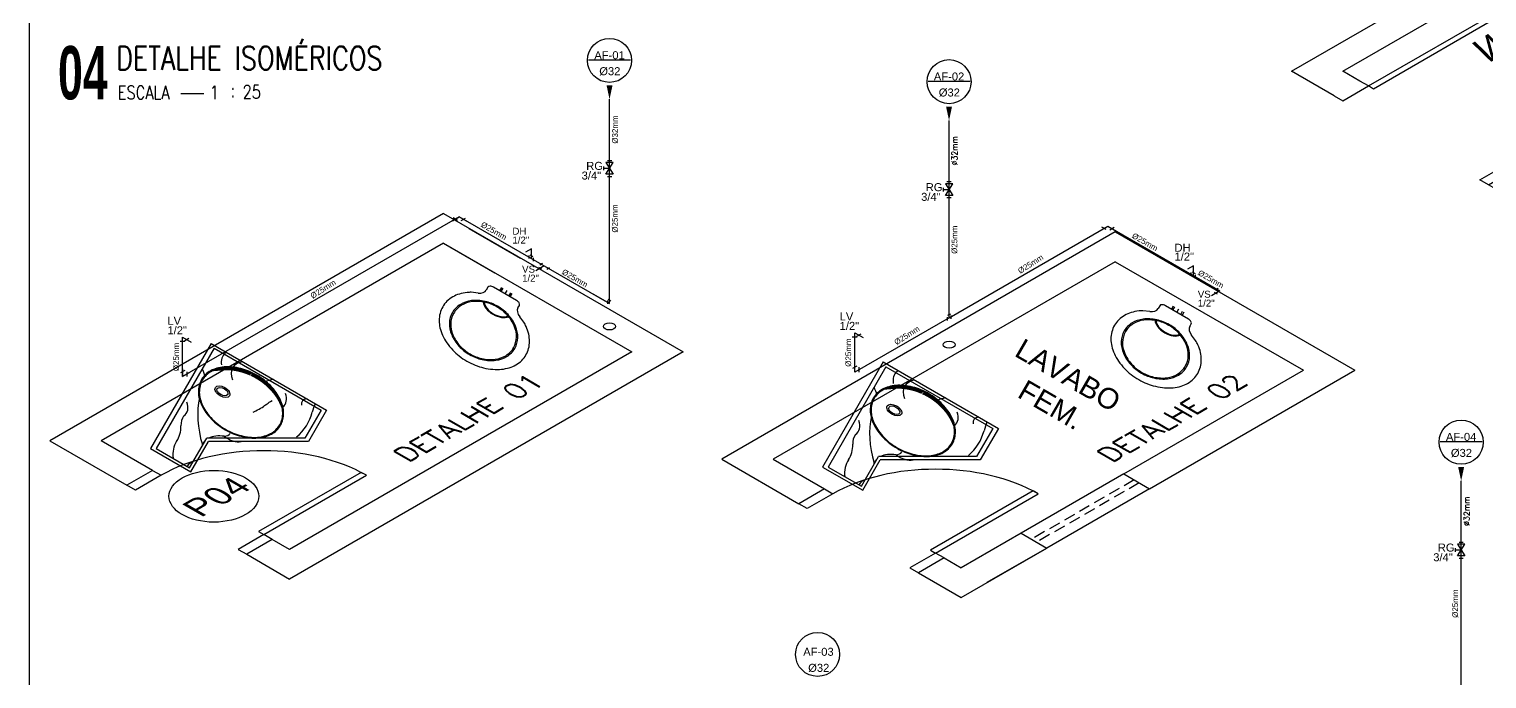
# Model space of a CAD drawing. Header units: millimetres. Extents: x 5512 to 5596, y 903 to 1082.
# Drawn here: x 5536.64 to 5566.15, y 923.28 to 936.43 of the extents above; entities that cross this region are included whole.
import ezdxf
from ezdxf.enums import TextEntityAlignment as Align

# ---------------------------------------------------------------- set-up
doc = ezdxf.new("R2010")
doc.units = ezdxf.units.MM
doc.linetypes.add('HIDDEN2', pattern=[0.1875, 0.125, -0.0625])
for name, color, linetype in [('0-COTAS', 8, 'Continuous'), ('A-PEN-B', 5, 'Continuous'), ('A-PEN-R', 1, 'Continuous'), ('A-PEN-Y', 2, 'Continuous'), ('AF', 5, 'Continuous'), ('BANHO_COZINHA', 7, 'Continuous'), ('CONEXAO_AG_FRIA', 2, 'Continuous'), ('CONEXOES', 3, 'Continuous'), ('Diametro', 2, 'Continuous'), ("PRANCHA - PROJETU'S", 7, 'Continuous'), ('Prumadas_L', 1, 'Continuous'), ('Prumadas_Q', 3, 'Continuous'), ('TEXTO', 3, 'Continuous')]:
    doc.layers.add(name, color=color, linetype=linetype)
doc.styles.add('CARIMBO_DADOS', font='arial.ttf', dxfattribs={"height": 0.1})
doc.styles.add('REG140', font='romans.shx', dxfattribs={"width": 0.8, "height": 0.35})
doc.styles.add('REG80', font='romans.shx', dxfattribs={"width": 0.8, "height": 0.1})
doc.styles.add('REGUA80', font='arial.ttf', dxfattribs={"height": 1})
doc.styles.add('ROMANS', font='romans__.ttf', dxfattribs={"height": 0.1})
doc.styles.add('SANSSERIF2', font='sanssb__.ttf', dxfattribs={"width": 0.8})
doc.styles.get("Standard").update_dxf_attribs({"font": 'arial.ttf'})

# ---------------------------------------------------------------- blocks, each defined once
blk = doc.blocks.new('CRBODADOSÇ')
at = {"layer": "PRANCHA - PROJETU'S", "color": 3}
blk.add_line((164.825, 196.917), (165.288, 196.917), dxfattribs=at)
at = {"layer": "PRANCHA - PROJETU'S", "color": 3, "style": 'REG80', "width": 0.8}
for s, p in [('ESCALA', (163.548, 196.799)), ('1', (165.407, 196.799)), (':', (165.829, 196.842))]:
    blk.add_text(s, height=0.27, dxfattribs=at).set_placement(p)
at = {"layer": "PRANCHA - PROJETU'S", "color": 2, "style": 'REG140', "width": 0.8}
for tag, p in [('PROJETO', (163.521, 198.067)), ('DESENHO', (163.516, 197.395))]:
    blk.add_attdef(tag, p, '', height=0.472, dxfattribs=at)
at = {"layer": "PRANCHA - PROJETU'S", "style": 'SANSSERIF2', "width": 0.6}
blk.add_attdef('00', text='', height=1.08, dxfattribs=at).set_placement((162.84, 196.795), align=Align.CENTER)
at = {"layer": "PRANCHA - PROJETU'S", "color": 3, "style": 'REG80', "width": 0.8}
blk.add_attdef('ESCALA', (166.075, 196.813), '', height=0.27, dxfattribs=at)
blk = doc.blocks.new('pia banheiro')
at = {"layer": 'BANHO_COZINHA'}
for p, q in [((-0.2208, 0.2967), (-0.2208, -0.5719)), ((-0.2208, 0.2967), (0.3292, 0.2967)), ((-0.2008, 0.2767), (0.3092, 0.2767)), ((-0.2008, 0.2767), (-0.2008, -0.5519)), ((0.3092, 0.2767), (0.3092, 0.0448)), ((0.3292, 0.2967), (0.3292, 0.0365)), ((0.3092, 0.0448), (-0.0417, -0.3064)), ((0.3292, 0.0365), (-0.0289, -0.3219)), ((-0.0417, -0.5519), (-0.0417, -0.3064)), ((-0.0289, -0.5719), (-0.0289, -0.3219)), ((-0.2208, -0.5719), (-0.0289, -0.5719)), ((-0.2008, -0.5519), (-0.0417, -0.5519))]:
    blk.add_line(p, q, dxfattribs=at)
for points in [[(-0.1815, 0.0373, 0.083485), (-0.1667, -0.051, 0.090959), (-0.1262, -0.1226, 0.104004), (-0.0632, -0.1722, 0.115577), (0.0073, -0.1888, 0.115577), (0.0778, -0.1722, 0.104004), (0.1409, -0.1226, 0.090959), (0.1814, -0.051, 0.083485), (0.1962, 0.0373, 0.083485), (0.1814, 0.1255, 0.090959), (0.1409, 0.1971, 0.104004), (0.0778, 0.2468, 0.115577), (0.0073, 0.2633, 0.115577), (-0.0632, 0.2468, 0.104004), (-0.1262, 0.1971, 0.090959), (-0.1667, 0.1255, 0.083485)], [(-0.1773, 0.0373, 0.083485), (-0.1627, -0.0496, 0.090959), (-0.123, -0.1199, 0.104004), (-0.0613, -0.1685, 0.115577), (0.0073, -0.1846, 0.115577), (0.076, -0.1685, 0.104004), (0.1377, -0.1199, 0.090959), (0.1774, -0.0496, 0.083485), (0.192, 0.0373, 0.083485), (0.1774, 0.1242, 0.090959), (0.1377, 0.1944, 0.104004), (0.076, 0.243, 0.115577), (0.0073, 0.2591, 0.115577), (-0.0613, 0.243, 0.104004), (-0.123, 0.1944, 0.090959), (-0.1627, 0.1242, 0.083485)]]:
    blk.add_lwpolyline(points, format="xyb", close=True, dxfattribs=at)
for radius in [0.0339, 0.025]:
    blk.add_circle((-0.0815, 0.0379), radius, dxfattribs=at)
for centre, radius, start, end in [((-0.0194, 0.2593), 0.1346, 168.10287, 206.19936), ((-0.3664, 0.3324), 0.22, 348.10287, 350.67268), ((0.034, 0.2225), 0.1281, 144.58418, 216.35818), ((0.416, 0.0695), 0.4085, 146.19656, 154.08525), ((0.0443, 0.1829), 0.1245, 348.9955, 33.33328), ((0.279, 0.2616), 0.0556, 140.90523, 207.43179), ((-0.0573, 0.2081), 0.3026, 16.32429, 17.03764), ((1.1754, 0.3722), 0.9039, 184.78979, 188.96381), ((-0.2926, 0.1406), 0.5823, 348.24015, 8.96381), ((-0.363, -0.0304), 0.2131, 28.24406, 40.47295), ((0.6657, 0.0668), 0.83, 189.84611, 190.19218), ((0.6565, 0.0651), 0.8206, 190.19218, 211.41073), ((-0.283, -0.2213), 0.1173, 344.30788, 34.9939), ((0.1033, -0.3518), 0.1475, 125.71748, 159.13592), ((-0.0313, -0.1903), 0.0639, 319.26609, 356.83356), ((0.0342, -0.1702), 0.0641, 254.58687, 328.11348), ((0.0198, -0.2599), 0.19, 177.94741, 199.2677), ((-0.4467, -0.4229), 0.3042, 357.88345, 19.2677), ((0.1033, -0.3518), 0.1475, 169.37097, 184.18945), ((-0.1889, -0.4322), 0.1609, 23.84465, 25.66265), ((0.1266, -0.4441), 0.2696, 177.88345, 203.56148), ((0.0864, -0.5541), 0.1401, 156.12599, 179.11126), ((-0.1889, -0.4322), 0.1609, 336.12599, 336.15535)]:
    blk.add_arc(centre, radius, start, end, dxfattribs=at)
for points in [[(-0.0806, 0.237), (-0.0585, 0.2226), (-0.0657, 0.2455), (-0.0474, 0.2274)], [(-0.0657, 0.2455), (-0.0474, 0.2274), (-0.046, 0.2541), (-0.0399, 0.2301)], [(-0.046, 0.2541), (-0.0399, 0.2301), (-0.0304, 0.2588), (-0.0323, 0.2325)], [(-0.0304, 0.2588), (-0.0323, 0.2325), (-0.0139, 0.2619), (-0.0177, 0.2359)], [(-0.0123, 0.2621), (-0.0154, 0.2363), (-0.0047, 0.2629), (-0.0045, 0.2377)], [(-0.0047, 0.2629), (-0.0045, 0.2377), (0.0089, 0.2633), (0.0038, 0.2383)], [(0.0089, 0.2633), (0.0038, 0.2383), (0.0219, 0.2626), (0.0122, 0.2384)], [(0.0219, 0.2626), (0.0122, 0.2384), (0.0324, 0.2613), (0.0215, 0.238)], [(0.0324, 0.2613), (0.0215, 0.238), (0.0499, 0.2575), (0.0385, 0.236)], [(0.0499, 0.2575), (0.0385, 0.236), (0.0625, 0.2534), (0.053, 0.2326)], [(0.0625, 0.2534), (0.053, 0.2326), (0.0778, 0.2468), (0.0667, 0.2282)], [(0.0778, 0.2468), (0.0667, 0.2282), (0.0928, 0.2385), (0.0806, 0.2221)], [(-0.1524, 0.1583), (-0.1243, 0.1705), (-0.1461, 0.1692), (-0.1153, 0.1808)], [(-0.1461, 0.1692), (-0.1153, 0.1808), (-0.139, 0.1803), (-0.1094, 0.1867)], [(-0.139, 0.1803), (-0.1094, 0.1867), (-0.1347, 0.1863), (-0.1002, 0.1952)], [(-0.1347, 0.1863), (-0.1002, 0.1952), (-0.1236, 0.2001), (-0.0903, 0.2032)], [(-0.1236, 0.2001), (-0.0903, 0.2032), (-0.1112, 0.2131), (-0.0774, 0.2121)], [(-0.1112, 0.2131), (-0.0774, 0.2121), (-0.0965, 0.2258), (-0.0608, 0.2214)], [(-0.0965, 0.2258), (-0.0608, 0.2214), (-0.0806, 0.237), (-0.0585, 0.2226)], [(0.0928, 0.2385), (0.0806, 0.2221), (0.1112, 0.2258), (0.102, 0.2099)], [(0.1112, 0.2258), (0.102, 0.2099), (0.1266, 0.2125), (0.1116, 0.2031)], [(0.1266, 0.2125), (0.1116, 0.2031), (0.1383, 0.2002), (0.125, 0.1921)], [(0.1383, 0.2002), (0.125, 0.1921), (0.1503, 0.1851), (0.1385, 0.1787)], [(0.1503, 0.1851), (0.1385, 0.1787), (0.1629, 0.1657), (0.151, 0.1637)], [(-0.158, 0.147), (-0.1691, 0.1181), (-0.1683, 0.1178), (-0.1699, 0.1155)], [(-0.1581, 0.1468), (-0.1682, 0.1178), (-0.158, 0.147), (-0.1691, 0.1181)], [(-0.1682, 0.1178), (-0.1408, 0.1507), (-0.1576, 0.1479), (-0.1334, 0.1596)], [(-0.1576, 0.1479), (-0.1334, 0.1596), (-0.1524, 0.1583), (-0.1243, 0.1705)], [(0.1629, 0.1657), (0.151, 0.1637), (0.1689, 0.1548), (0.159, 0.1536)], [(0.1689, 0.1548), (0.159, 0.1536), (0.1758, 0.14), (0.1643, 0.147)], [(0.1758, 0.14), (0.1643, 0.147), (0.1812, 0.1257), (0.171, 0.1385)]]:
    blk.add_solid(points, dxfattribs=at)
blk = doc.blocks.new('vaso sanitario')
at = {"layer": 'BANHO_COZINHA'}
for p, q in [((-0.0486, 0.264), (-0.0486, 0.2921)), ((-0.0426, 0.264), (-0.0426, 0.2921)), ((-0.0236, 0.264), (-0.0236, 0.2921)), ((-0.0055, 0.264), (-0.0055, 0.2921)), ((0.0014, 0.264), (0.0014, 0.2921))]:
    blk.add_line(p, q, dxfattribs=at)
for points in [[(0.1014, 0.1567), (0.0763, 0.1748, -0.241127), (0.0514, 0.2235), (0.0514, 0.244, 0.414214), (0.0314, 0.264), (-0.0786, 0.264, 0.414214), (-0.0986, 0.244), (-0.0986, 0.2202, -0.233804), (-0.1222, 0.1725), (-0.1486, 0.1523, 0.024223), (-0.1619, 0.1371, 0.088644), (-0.2044, 0.0584, 0.07973), (-0.2202, -0.0396, 0.07973), (-0.2044, -0.1376, 0.088644), (-0.1619, -0.2163, 0.105072), (-0.095, -0.2714, 0.120616), (-0.0214, -0.2895, 0.120616), (0.0522, -0.2714, 0.105072), (0.1191, -0.2163, 0.088644), (0.1616, -0.1376, 0.07973), (0.1773, -0.0396, 0.07973), (0.1616, 0.0584, 0.088644), (0.1191, 0.1371, 0.031737)], [(0.0296, 0.1462, 0.127661), (-0.0249, 0.1603, 0.127661), (-0.0794, 0.1462, 0.106179), (-0.1301, 0.1018, 0.085397), (-0.1618, 0.0393, 0.074892), (-0.1737, -0.0396, 0.074892), (-0.1618, -0.1184, 0.085397), (-0.1301, -0.1809, 0.106179), (-0.0794, -0.2253, 0.127661), (-0.0249, -0.2395, 0.127661), (0.0296, -0.2253, 0.106179), (0.0803, -0.1809, 0.085397), (0.112, -0.1184, 0.074892), (0.1239, -0.0396, 0.074892), (0.112, 0.0393, 0.085397), (0.0803, 0.1018, 0.106179)], [(0.0267, 0.141, 0.127661), (-0.0249, 0.1544, 0.127661), (-0.0765, 0.141, 0.106179), (-0.1253, 0.0982, 0.085397), (-0.1561, 0.0376, 0.074892), (-0.1677, -0.0396, 0.074892), (-0.1561, -0.1167, 0.085397), (-0.1253, -0.1774, 0.106179), (-0.0765, -0.2201, 0.127661), (-0.0249, -0.2335, 0.127661), (0.0267, -0.2201, 0.106179), (0.0755, -0.1774, 0.085397), (0.1063, -0.1167, 0.074892), (0.1179, -0.0396, 0.074892), (0.1063, 0.0376, 0.085397), (0.0755, 0.0982, 0.106179)]]:
    blk.add_lwpolyline(points, format="xyb", close=True, dxfattribs=at)
for radius, start, end in [(0.0646, 200.80462, 338.97289), (0.06, 199.94179, 339.83075)]:
    blk.add_arc((-0.0247, 0.1588), radius, start, end, dxfattribs=at)
blk = doc.blocks.new('IsoBlk2')
at = {"layer": '0-COTAS'}
for p, q in [((0.668, 2.586), (-2.585, -0.667)), ((0.668, 2.586), (2.648, 0.606)), ((0.88, 2.373), (1.304, 1.949)), ((0.668, 2.161), (-2.16, -0.667)), ((0.668, 2.161), (1.092, 1.737)), ((0.668, 2.161), (2.224, 0.606)), ((2.648, 0.606), (-0.605, -2.647)), ((2.224, 0.606), (-0.605, -2.223)), ((-0.781, -0.128), (-0.771, -0.116)), ((-0.771, -0.116), (-0.76, -0.104)), ((-0.76, -0.104), (-0.748, -0.091)), ((-0.893, -0.25), (-0.881, -0.239)), ((-0.881, -0.239), (-0.869, -0.227)), ((-0.869, -0.227), (-0.856, -0.214)), ((-0.856, -0.214), (-0.843, -0.202)), ((-0.843, -0.202), (-0.831, -0.189)), ((-0.831, -0.189), (-0.82, -0.177)), ((-0.82, -0.177), (-0.81, -0.165)), ((-0.81, -0.165), (-0.802, -0.155)), ((-0.802, -0.155), (-0.796, -0.146)), ((-0.796, -0.146), (-0.789, -0.138)), ((-0.789, -0.138), (-0.781, -0.128)), ((-0.905, -0.26), (-0.893, -0.25)), ((-2.585, -0.667), (-1.948, -1.303)), ((-1.736, -1.091), (-2.16, -0.667)), ((-1.736, -1.091), (-1.948, -1.303)), ((-0.746, -2.081), (-0.958, -2.293)), ((-0.605, -2.223), (-0.746, -2.081)), ((-0.958, -2.293), (-0.605, -2.647))]:
    blk.add_line(p, q, dxfattribs=at)
for points in [[(-1.736, -1.091), (-1.665, -1.162), (-1.878, -1.374), (-1.948, -1.303)], [(-0.746, -2.081), (-0.817, -2.011), (-1.029, -2.223), (-0.958, -2.293)]]:
    blk.add_lwpolyline(points, dxfattribs=at)
blk.add_lwpolyline([(-0.817, -2.011), (0.032, -1.162), (-0.011, -1.12), (-0.859, -1.968)], close=True, dxfattribs=at)
blk.add_circle((-1.229, -1.462), 0.371, dxfattribs=at)
blk.add_arc((-0.817, -2.011), 1.2, 45, 135, dxfattribs=at)
at = {"layer": 'A-PEN-B'}
blk.add_circle((2.041, 0.969), 0.05, dxfattribs=at)
at = {"layer": '0-COTAS', "xscale": 2, "yscale": 2, "zscale": 2, "rotation": 315}
for name, p in [('vaso sanitario', (1.066, 0.937)), ('pia banheiro', (-1.039, -0.171))]:
    blk.add_blockref(name, p, dxfattribs=at)
at = {"layer": '0-COTAS', "style": 'REGUA80'}
blk.add_text('P04', height=0.2451, rotation=45, dxfattribs=at).set_placement((-1.121, -1.556), align=Align.CENTER)
at = {"layer": 'Diametro', "style": 'ROMANS'}
blk.add_text('DETALHE 01', height=0.2, rotation=45, dxfattribs=at).set_placement((0.947, -0.411), align=Align.CENTER)
blk = doc.blocks.new('*U409', base_point=(2541.5, 289.3))
for p, q in [((2538.2, 302), (2544.9, 302)), ((2541.5, 289.3), (2532.6, 289.3)), ((2535.8, 298.7), (2547.3, 280)), ((2535.8, 280), (2547.3, 298.7)), ((2547.3, 298.7), (2535.8, 298.7)), ((2547.3, 280), (2535.8, 280)), ((2538.2, 276.7), (2544.9, 276.7))]:
    blk.add_line(p, q)
at = {"linetype": 'Continuous'}
blk.add_line((2532.6, 286.6), (2532.6, 292.1), dxfattribs=at)
blk = doc.blocks.new('IsoBlk4')
at = {"layer": '0-COTAS'}
for p, q in [((0.641, 2.642), (-2.611, -0.611)), ((0.641, 2.642), (2.621, 0.662)), ((0.641, 2.217), (-2.187, -0.611)), ((0.641, 2.217), (2.197, 0.662)), ((0.712, -0.823), (2.197, 0.662)), ((0.924, -1.035), (2.621, 0.662)), ((-2.611, -0.611), (-1.975, -1.248)), ((-2.187, -0.611), (-1.763, -1.035)), ((0.712, -0.823), (-0.137, -1.672)), ((0.712, -0.823), (0.924, -1.035)), ((-1.763, -1.035), (-1.975, -1.248)), ((0.924, -1.035), (0.076, -1.884)), ((-0.137, -1.672), (-0.632, -2.167)), ((-0.137, -1.672), (0.076, -1.884)), ((-0.632, -2.591), (0.076, -1.884)), ((0.076, -1.884), (-0.419, -2.379)), ((-0.773, -2.025), (-0.985, -2.237)), ((-0.773, -2.025), (-0.632, -2.167)), ((-0.985, -2.237), (-0.632, -2.591))]:
    blk.add_line(p, q, dxfattribs=at)
at = {"layer": '0-COTAS', "linetype": 'HIDDEN2'}
for p, q in [((0.797, -0.908), (-0.052, -1.757)), ((0.839, -0.951), (-0.009, -1.799))]:
    blk.add_line(p, q, dxfattribs=at)
at = {"layer": '0-COTAS'}
for points in [[(-1.763, -1.035), (-1.692, -1.106), (-1.904, -1.318), (-1.975, -1.248)], [(-0.773, -2.025), (-0.844, -1.955), (-1.056, -2.167), (-0.985, -2.237)]]:
    blk.add_lwpolyline(points, dxfattribs=at)
blk.add_lwpolyline([(-0.844, -1.955), (0.005, -1.106), (-0.038, -1.064), (-0.886, -1.912)], close=True, dxfattribs=at)
blk.add_arc((-0.844, -1.955), 1.2, 45, 135, dxfattribs=at)
at = {"layer": 'A-PEN-B'}
blk.add_circle((-0.732, 1.028), 0.05, dxfattribs=at)
at = {"layer": '0-COTAS', "xscale": 2, "yscale": 2, "zscale": 2, "rotation": 315}
for name, p in [('vaso sanitario', (1.039, 0.993)), ('pia banheiro', (-1.066, -0.115))]:
    blk.add_blockref(name, p, dxfattribs=at)
at = {"layer": '0-COTAS', "color": 230, "insert": (0.181, 0.38), "char_height": 0.24, "attachment_point": 5, "rotation": 315, "style": 'CARIMBO_DADOS'}
blk.add_mtext_dynamic_manual_height_columns('LAVABO FEM.', width=1.72092, gutter_width=0.5, heights=[0], dxfattribs=at)
at = {"layer": 'Diametro', "style": 'ROMANS'}
blk.add_text('DETALHE 02', height=0.2, rotation=45, dxfattribs=at).set_placement((1.182, -0.094), align=Align.CENTER)
blk = doc.blocks.new('LAVATC1')
at = {"layer": 'BANHO_COZINHA'}
for p, q in [((0.225, -0.1076), (-0.225, -0.1076)), ((-0.0311, -0.1566), (0.0312, -0.1566)), ((-0.0004, -0.1857), (-0.0004, -0.125))]:
    blk.add_line(p, q, dxfattribs=at)
blk.add_lwpolyline([(0.275, 0), (-0.275, 0), (-0.275, -0.4, 0.414214), (-0.225, -0.45), (0.225, -0.45, 0.414214), (0.275, -0.4)], format="xyb", close=True, dxfattribs=at)
for points in [[(-0.25, 0), (-0.25, -0.0425, 0.414214), (-0.2425, -0.05), (-0.2325, -0.05, -0.414214), (-0.225, -0.0575), (-0.225, -0.36, 0.414214), (-0.185, -0.4), (0.185, -0.4, 0.414214), (0.225, -0.36), (0.225, -0.0575, -0.414214), (0.2325, -0.05), (0.2425, -0.05, 0.414214), (0.25, -0.0425), (0.25, 0)], [(-0.2167, -0.1076), (-0.2167, -0.36, 0.414214), (-0.185, -0.3917), (0.185, -0.3917, 0.414214), (0.2167, -0.36), (0.2167, -0.1076)]]:
    blk.add_lwpolyline(points, format="xyb", dxfattribs=at)
for centre, radius in [((-0.1, -0.075), 0.0204), ((0, -0.075), 0.0204), ((0.1, -0.075), 0.0204), ((0, -0.1556), 0.0367), ((0, -0.1556), 0.0309)]:
    blk.add_circle(centre, radius, dxfattribs=at)
blk = doc.blocks.new('VASOCX')
at = {"layer": 'BANHO_COZINHA'}
blk.add_lwpolyline([(-0.175, 0.15), (-0.175, 0.6, -0.414214), (-0.125, 0.65), (0.125, 0.65, -0.414214), (0.175, 0.6), (0.175, 0.1496)], format="xyb", dxfattribs=at)
for points in [[(0.1388, 0.2754, -0.414214), (0.0988, 0.2354), (-0.0948, 0.2354, -0.414214), (-0.1348, 0.2754), (-0.1348, 0.5704, -0.414214), (-0.0948, 0.6104), (0.0988, 0.6104, -0.414214), (0.1388, 0.5704)], [(0.1303, 0.2754, -0.414214), (0.0988, 0.2439), (-0.0948, 0.2439, -0.414214), (-0.1263, 0.2754), (-0.1263, 0.5704, -0.414214), (-0.0948, 0.6019), (0.0988, 0.6019, -0.414214), (0.1303, 0.5704)], [(-0.17, 0.15, 0.414214), (-0.2, 0.12), (-0.2, 0), (0.2, 0), (0.2, 0.12, 0.414214), (0.17, 0.15)], [(-0.17, 0.14, 0.414214), (-0.19, 0.12), (-0.19, 0.01), (0.19, 0.01), (0.19, 0.12, 0.414214), (0.17, 0.14)]]:
    blk.add_lwpolyline(points, format="xyb", close=True, dxfattribs=at)
blk.add_lwpolyline([(0.0363, 0.2439), (0.0363, 0.3375), (-0.0344, 0.3375), (-0.0344, 0.2439)], dxfattribs=at)
blk.add_arc((0.0009, 0.3215), 0.0388, 24.39508, 155.60492, dxfattribs=at)
blk = doc.blocks.new('CHUV')
at = {"layer": 'BANHO_COZINHA'}
for p, q in [((0, 0.045), (0, -0.045)), ((0.03, 0.015), (0, 0.045)), ((0.395, 0.015), (0.03, 0.015)), ((0.03, -0.015), (0.03, 0.015)), ((0, -0.045), (0.03, -0.015)), ((0.03, -0.015), (0.3953, -0.015))]:
    blk.add_line(p, q, dxfattribs=at)
blk.add_circle((0.494, 0.0009), 0.07, dxfattribs=at)
blk.add_arc((0.494, 0.0009), 0.1, 189.14559, 171.89103, dxfattribs=at)
blk = doc.blocks.new('IsoBlk8')
at = {"layer": '0-COTAS'}
for p, q in [((-2.961, 0.411), (-0.415, 2.956)), ((-0.415, 2.956), (1.989, 0.552)), ((-2.537, 0.411), (-0.415, 2.532)), ((-2.537, 0.411), (-0.415, 2.532)), ((-0.415, 2.532), (1.777, 0.34)), ((-0.557, -1.569), (1.565, 0.552)), ((1.621, 0.496), (-0.5, -1.626)), ((1.777, 0.34), (1.989, 0.552)), ((2.696, -0.155), (1.989, 0.552)), ((-2.607, 0.057), (-2.961, 0.411)), ((-2.395, 0.269), (-2.537, 0.411)), ((2.484, -0.367), (1.777, 0.34)), ((2.067, 0.05), (2.194, -0.077)), ((2.484, -0.367), (2.696, -0.155)), ((2.696, -0.155), (3.12, -0.579)), ((2.484, -0.367), (2.696, -0.579)), ((0.575, -2.701), (2.696, -0.579)), ((0.575, -3.125), (3.12, -0.579)), ((-1.334, -1.216), (-1.122, -1.004)), ((0.575, -2.701), (-1.122, -1.004)), ((0.575, -3.125), (-1.334, -1.216))]:
    blk.add_line(p, q, dxfattribs=at)
at = {"layer": '0-COTAS', "linetype": 'HIDDEN2'}
for p, q in [((2.569, -0.282), (1.862, 0.425)), ((2.611, -0.24), (1.904, 0.467))]:
    blk.add_line(p, q, dxfattribs=at)
at = {"layer": '0-COTAS'}
blk.add_lwpolyline([(-2.324, 0.199), (-1.193, 1.33), (-1.151, 1.288), (-2.282, 0.156)], close=True, dxfattribs=at)
for points in [[(-2.607, 0.057), (-2.537, -0.014), (-2.324, 0.199), (-2.395, 0.269)], [(-1.334, -1.216), (-1.405, -1.145), (-1.193, -0.933), (-1.122, -1.004)]]:
    blk.add_lwpolyline(points, dxfattribs=at)
blk.add_arc((-2.324, 0.199), 1.6, 315, 45, dxfattribs=at)
at = {"layer": 'A-PEN-B'}
blk.add_circle((0.176, -2.506), 0.05, dxfattribs=at)
at = {"layer": '0-COTAS', "xscale": 2, "yscale": 2, "zscale": 2}
for name, p, rotation in [('LAVATC1', (0.022, 2.095), 315), ('VASOCX', (0.978, 1.139), 135), ('CHUV', (0.009, -2.135), 44.99999999999996)]:
    blk.add_blockref(name, p, dxfattribs=dict(at, rotation=rotation))
at = {"layer": '0-COTAS', "color": 230, "insert": (-1.202, 0.863), "char_height": 0.3, "attachment_point": 5, "rotation": 45, "style": 'CARIMBO_DADOS'}
blk.add_mtext_dynamic_manual_height_columns('WC ', width=2.48597, gutter_width=0.5, heights=[0], dxfattribs=at)
at = {"layer": 'Diametro', "style": 'ROMANS'}
blk.add_text('DETALHE 05', height=0.2, rotation=135, dxfattribs=at).set_placement((0.393, -0.513), align=Align.CENTER)

msp = doc.modelspace()

# ---------------------------------------------------------------- linework, layer by layer
at = {"layer": 'A-PEN-R'}
msp.add_line((5536.64, 962.047), (5536.64, 913.4), dxfattribs=at)
at = {"layer": 'A-PEN-Y'}
for p, q in [((5545.311, 932.563), (5545.224, 932.613)), ((5545.387, 932.56), (5545.474, 932.61)), ((5546.753, 931.854), (5546.753, 931.788)), ((5546.781, 931.864), (5546.839, 931.83)), ((5546.842, 931.803), (5546.842, 931.737)), ((5547.018, 931.577), (5546.96, 931.61)), ((5546.976, 931.659), (5547.034, 931.693)), ((5547.119, 931.577), (5547.176, 931.61)), ((5560.156, 931.509), (5560.156, 931.442)), ((5560.184, 931.518), (5560.242, 931.485)), ((5560.245, 931.457), (5560.245, 931.391)), ((5560.697, 931.071), (5560.639, 931.105)), ((5560.655, 931.154), (5560.713, 931.187)), ((5548.351, 930.939), (5548.351, 930.873)), ((5548.361, 930.969), (5548.418, 930.936)), ((5555.226, 930.604), (5555.226, 930.537)), ((5555.291, 930.666), (5555.233, 930.633)), ((5555.296, 930.638), (5555.296, 930.572))]:
    msp.add_line(p, q, dxfattribs=at)
at = {"layer": 'AF'}
for p, q in [((5548.389, 930.877), (5548.389, 935.015)), ((5555.262, 930.591), (5555.262, 934.584)), ((5545.346, 932.634), (5539.744, 929.399)), ((5545.208, 932.554), (5545.346, 932.634)), ((5546.178, 932.153), (5545.346, 932.634)), ((5545.346, 932.634), (5545.485, 932.554)), ((5555.262, 930.591), (5558.475, 932.446)), ((5558.475, 932.446), (5560.747, 931.134)), ((5546.178, 932.153), (5548.389, 930.877)), ((5546.809, 931.989), (5546.687, 931.919)), ((5546.809, 931.789), (5546.809, 931.989)), ((5547.068, 931.639), (5546.895, 931.539)), ((5560.212, 931.643), (5560.09, 931.573)), ((5560.212, 931.443), (5560.212, 931.643)), ((5548.389, 930.877), (5548.074, 931.059)), ((5560.747, 931.134), (5560.574, 931.034)), ((5555.262, 930.591), (5553.352, 929.488)), ((5539.744, 929.399), (5539.744, 930.199)), ((5539.744, 930.199), (5539.918, 930.099)), ((5553.352, 929.488), (5553.352, 930.288)), ((5553.352, 930.288), (5553.526, 930.188)), ((5553.352, 929.688), (5553.352, 929.888)), ((5539.744, 929.559), (5539.744, 929.399)), ((5553.352, 929.488), (5553.352, 929.688)), ((5539.744, 929.399), (5539.883, 929.479)), ((5565.629, 922.686), (5565.629, 927.286))]:
    msp.add_line(p, q, dxfattribs=at)
at = {"layer": 'CONEXAO_AG_FRIA'}
for p, q in [((5553.402, 930.198), (5553.302, 930.198)), ((5553.394, 930.215), (5553.48, 930.265))]:
    msp.add_line(p, q, dxfattribs=at)
at = {"layer": 'CONEXOES'}
for p, q in [((5539.786, 930.126), (5539.872, 930.176)), ((5539.794, 930.109), (5539.694, 930.109))]:
    msp.add_line(p, q, dxfattribs=at)
at = {"layer": 'Diametro'}
for p, q in [((5558.44, 932.376), (5558.353, 932.426)), ((5558.516, 932.372), (5558.603, 932.422)), ((5553.396, 929.613), (5553.309, 929.563)), ((5553.439, 929.588), (5553.439, 929.488)), ((5539.788, 929.524), (5539.701, 929.474)), ((5539.831, 929.499), (5539.831, 929.399))]:
    msp.add_line(p, q, dxfattribs=at)
at = {"layer": 'Prumadas_L'}
for p, q in [((5547.965, 935.814), (5548.814, 935.814)), ((5554.838, 935.383), (5555.687, 935.383)), ((5565.204, 928.085), (5566.053, 928.085))]:
    msp.add_line(p, q, dxfattribs=at)
for points in [[(5548.389, 935.015), (5548.329, 935.296), (5548.449, 935.296)], [(5555.262, 934.584), (5555.202, 934.865), (5555.322, 934.865)], [(5565.629, 927.286), (5565.569, 927.567), (5565.689, 927.567)]]:
    msp.add_solid(points, dxfattribs=at)
at = {"layer": 'Prumadas_Q'}
for centre in [(5548.389, 935.802), (5555.262, 935.371), (5565.629, 928.073), (5552.601, 923.774)]:
    msp.add_circle(centre, 0.446, dxfattribs=at)

# ---------------------------------------------------------------- block references
at = {"layer": 'AF', "xscale": 2.449489742866356, "yscale": 1.414213562421119, "zscale": 2.449489742866356}
for name, p in [('IsoBlk8', (5569.447, 935.002)), ('IsoBlk2', (5543.39, 929.044)), ('IsoBlk4', (5557.056, 928.591))]:
    msp.add_blockref(name, p, dxfattribs=at)
at = {"layer": 'CONEXAO_AG_FRIA', "xscale": 0.01280000000042492, "yscale": 0.01279999999997017, "zscale": 1.28}
for p in [(5548.389, 933.615), (5555.262, 933.184), (5565.629, 925.886)]:
    msp.add_blockref('*U409', p, dxfattribs=at)
at = {"layer": "PRANCHA - PROJETU'S"}
msp.add_blockref('CRBODADOSÇ', (5374.887, 738.217), dxfattribs=at).add_auto_attribs({'ESCALA': '25', 'DESENHO': 'DETALHE ISOMÉRICOS', '00': '04'})

# ---------------------------------------------------------------- texts
at = {"layer": 'CONEXAO_AG_FRIA'}
for s, p in [('1/2"', (5546.423, 932.094)), ('DH', (5546.423, 932.274)), ('VS', (5546.619, 931.503)), ('1/2"', (5546.619, 931.323)), ('VS', (5560.298, 930.997)), ('1/2"', (5560.298, 930.817))]:
    msp.add_text(s, height=0.14, dxfattribs=at).set_placement(p)
at = {"layer": 'Diametro'}
for s, rotation, p in [('%%C32mm', 90, (5548.557, 934.402)), ('%%C25mm', 90, (5548.555, 932.601)), ('%%C25mm', 330, (5546.019, 932.3)), ('%%C25mm', 90, (5555.428, 932.17)), ('%%C25mm', 330, (5559.2, 932.075)), ('%%C25mm', 32.4471, (5556.943, 931.631)), ('%%C25mm', 32.0597, (5542.62, 931.123)), ('%%C25mm', 330, (5547.659, 931.342)), ('%%C25mm', 330, (5560.536, 931.323)), ('%%C25mm', 90, (5553.28, 929.885)), ('%%C25mm', 32.4471, (5554.439, 930.185)), ('%%C25mm', 90, (5539.672, 929.796)), ('%%C25mm', 90, (5565.565, 924.801))]:
    msp.add_text(s, height=0.1152, rotation=rotation, dxfattribs=at).set_placement(p, align=Align.CENTER)
at = {"layer": 'Diametro', "style": 'ROMANS'}
for p in [(5555.43, 933.971), (5565.797, 926.673)]:
    msp.add_text('%%C32mm', height=0.1152, rotation=90, dxfattribs=at).set_placement(p, align=Align.CENTER)
at = {"layer": 'TEXTO'}
for s, p in [('AF-01', (5548.389, 935.826)), ('%%C32', (5548.395, 935.502)), ('AF-02', (5555.262, 935.395)), ('%%C32', (5555.268, 935.071)), ('AF-04', (5565.629, 928.098)), ('%%C32', (5565.635, 927.773)), ('AF-03', (5552.618, 923.746)), ('%%C32', (5552.624, 923.421))]:
    msp.add_text(s, height=0.162, dxfattribs=at).set_placement(p, align=Align.CENTER)
for s, p in [('RG', (5547.917, 933.585)), ('3/4"', (5547.824, 933.389)), ('3/4"', (5554.697, 932.958)), ('RG', (5554.79, 933.154)), ('1/2"', (5559.826, 931.748)), ('DH', (5559.826, 931.928)), ('LV', (5539.439, 930.448)), ('1/2"', (5553.047, 930.345)), ('LV', (5553.047, 930.537)), ('1/2"', (5539.439, 930.256)), ('RG', (5565.156, 925.856)), ('3/4"', (5565.064, 925.66))]:
    msp.add_text(s, height=0.162, dxfattribs=at).set_placement(p)

doc.saveas('drawing.dxf')
